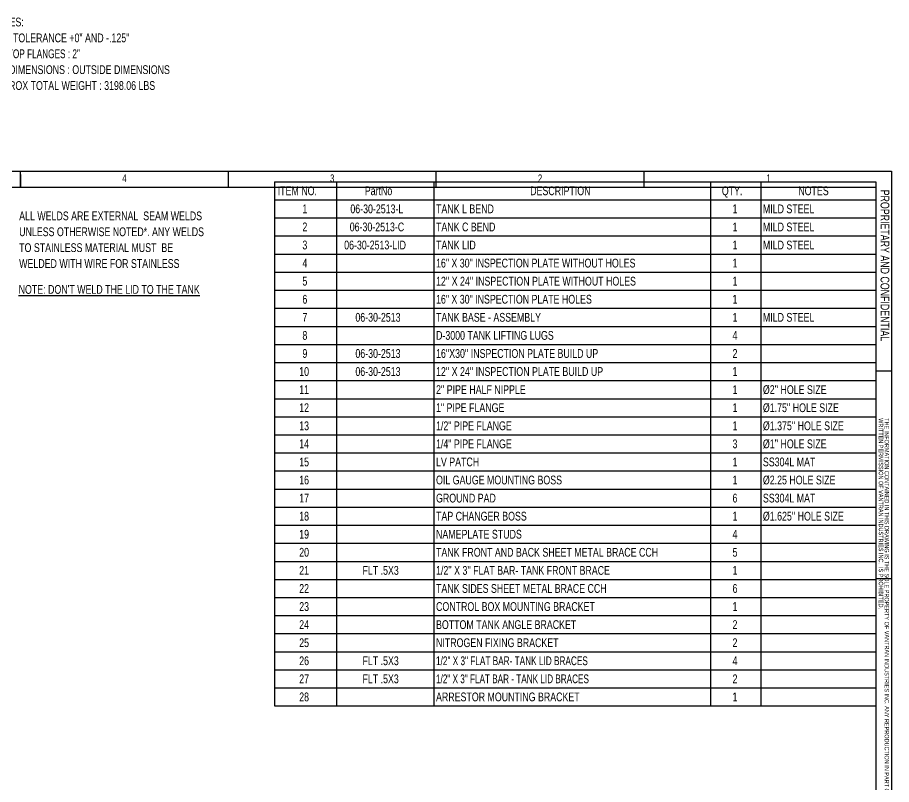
# Model space of a CAD drawing. Header units: inches. Extents: x -1 to 16.5, y 0 to 13.1.
# Drawn here: x 8.24 to 16.52, y 5.86 to 13.13 of the extents above; entities that cross this region are included whole.
import ezdxf

# ---------------------------------------------------------------- set-up
doc = ezdxf.new("R2010")
doc.units = ezdxf.units.IN
doc.header["$MEASUREMENT"] = 0
doc.layers.add('FORMAT', color=7, linetype='Continuous')
doc.styles.add('SLDTEXTSTYLE0', font='TXT', dxfattribs={"width": 0.75})
doc.styles.add('SLDTEXTSTYLE1', font='TXT', dxfattribs={"width": 0.7})
doc.styles.add('SLDTEXTSTYLE3', font='TXT', dxfattribs={"width": 0.694444})

# ---------------------------------------------------------------- blocks, each defined once
blk = doc.blocks.new('SW_NOTE_0')
at = {"layer": 'FORMAT', "color": 0, "attachment_point": 1}
for s, insert, char_height, style in [('NOTES:', (0, 0.1074), 0.08333, 'SLDTEXTSTYLE0'), ('SIZE TOLERANCE +0" AND -.125"', (0, -0.0431), 0.083333, 'SLDTEXTSTYLE0'), ('ALL TOP FLANGES : 2"', (0, -0.1935), 0.083333, 'SLDTEXTSTYLE1'), ('ALL DIMENSIONS : OUTSIDE DIMENSIONS', (0, -0.344), 0.083333, 'SLDTEXTSTYLE0'), ('APRROX TOTAL WEIGHT : 3198.06 LBS', (0, -0.4945), 0.083333, 'SLDTEXTSTYLE0')]:
    blk.add_mtext(s, dxfattribs=dict(at, insert=insert, char_height=char_height, style=style))
blk = doc.blocks.new('SW_NOTE_0_1')
at = {"layer": 'FORMAT', "color": 0, "char_height": 0.083333, "attachment_point": 1, "style": 'SLDTEXTSTYLE0'}
for s, insert in [('ALL WELDS ARE EXTERNAL  SEAM WELDS', (0, 0.1074)), ('UNLESS OTHERWISE NOTED*. ANY WELDS', (0, -0.0431)), ('TO STAINLESS MATERIAL MUST  BE', (0, -0.1935)), ('WELDED WITH WIRE FOR STAINLESS', (0, -0.344))]:
    blk.add_mtext(s, dxfattribs=dict(at, insert=insert))
blk = doc.blocks.new('SW_NOTE_0_2')
at = {"color": 0, "linetype": 'Continuous', "lineweight": 0, "attachment_point": 1, "rotation": 270, "style": 'SLDTEXTSTYLE0'}
for s, insert, char_height in [('WRITTEN PERMISSION OF VANTRAN INDUSTRIES INC.  IS PROHIBITED.', (-0.0018, 0), 0.041667), ('THE INFORMATION CONTAINED IN THIS DRAWING IS THE SOLE PROPERTY OF VANTRAN INDUSTRIES INC. ANY REPRODUCTION IN PART OR AS A WHOLE WITHOUT  THE', (0.0537, 0), 0.0416667)]:
    blk.add_mtext(s, dxfattribs=dict(at, insert=insert, char_height=char_height))
blk = doc.blocks.new('SW_TABLEANNOTATION_0')
at = {"layer": 'FORMAT', "color": 0}
for p, q in [((0, 0), (0, -0.1712)), ((0, 0), (0.587, 0)), ((0.587, 0), (0.587, -0.1712)), ((0.587, 0), (1.5093, 0)), ((1.5093, 0), (1.5093, -0.1712)), ((1.5093, 0), (4.13, 0)), ((4.13, 0), (4.13, -0.1712)), ((4.13, 0), (4.6053, 0)), ((4.6053, 0), (4.6053, -0.1712)), ((4.6053, 0), (5.6934, 0)), ((5.6934, 0), (5.6934, -0.1712)), ((0, -0.1712), (0.587, -0.1712)), ((0, -0.1712), (0, -0.3425)), ((0.587, -0.1712), (1.5093, -0.1712)), ((0.587, -0.1712), (0.587, -0.3425)), ((1.5093, -0.1712), (4.13, -0.1712)), ((1.5093, -0.1712), (1.5093, -0.3425)), ((4.13, -0.1712), (4.6053, -0.1712)), ((4.13, -0.1712), (4.13, -0.3425)), ((4.6053, -0.1712), (5.6934, -0.1712)), ((4.6053, -0.1712), (4.6053, -0.3425)), ((5.6934, -0.1712), (5.6934, -0.3425)), ((0, -0.3425), (0, -0.5137)), ((0, -0.3425), (0.587, -0.3425)), ((0.587, -0.3425), (0.587, -0.5137)), ((0.587, -0.3425), (1.5093, -0.3425)), ((1.5093, -0.3425), (1.5093, -0.5137)), ((1.5093, -0.3425), (4.13, -0.3425)), ((4.13, -0.3425), (4.13, -0.5137)), ((4.13, -0.3425), (4.6053, -0.3425)), ((4.6053, -0.3425), (4.6053, -0.5137)), ((4.6053, -0.3425), (5.6934, -0.3425)), ((5.6934, -0.3425), (5.6934, -0.5137)), ((0, -0.5137), (0, -0.685)), ((0, -0.5137), (0.587, -0.5137)), ((0.587, -0.5137), (0.587, -0.685)), ((0.587, -0.5137), (1.5093, -0.5137)), ((1.5093, -0.5137), (1.5093, -0.685)), ((1.5093, -0.5137), (4.13, -0.5137)), ((4.13, -0.5137), (4.13, -0.685)), ((4.13, -0.5137), (4.6053, -0.5137)), ((4.6053, -0.5137), (4.6053, -0.685)), ((4.6053, -0.5137), (5.6934, -0.5137)), ((5.6934, -0.5137), (5.6934, -0.685)), ((0, -0.685), (0, -0.8562)), ((0, -0.685), (0.587, -0.685)), ((0.587, -0.685), (0.587, -0.8562)), ((0.587, -0.685), (1.5093, -0.685)), ((1.5093, -0.685), (1.5093, -0.8562)), ((1.5093, -0.685), (4.13, -0.685)), ((4.13, -0.685), (4.13, -0.8562)), ((4.13, -0.685), (4.6053, -0.685)), ((4.6053, -0.685), (4.6053, -0.8562)), ((4.6053, -0.685), (5.6934, -0.685)), ((5.6934, -0.685), (5.6934, -0.8562)), ((0, -0.8562), (0, -1.0275)), ((0, -0.8562), (0.587, -0.8562)), ((0.587, -0.8562), (0.587, -1.0275)), ((0.587, -0.8562), (1.5093, -0.8562)), ((1.5093, -0.8562), (1.5093, -1.0275)), ((1.5093, -0.8562), (4.13, -0.8562)), ((4.13, -0.8562), (4.13, -1.0275)), ((4.13, -0.8562), (4.6053, -0.8562)), ((4.6053, -0.8562), (4.6053, -1.0275)), ((4.6053, -0.8562), (5.6934, -0.8562)), ((5.6934, -0.8562), (5.6934, -1.0275)), ((0, -1.0275), (0, -1.1987)), ((0, -1.0275), (0.587, -1.0275)), ((0.587, -1.0275), (0.587, -1.1987)), ((0.587, -1.0275), (1.5093, -1.0275)), ((1.5093, -1.0275), (1.5093, -1.1987)), ((1.5093, -1.0275), (4.13, -1.0275)), ((4.13, -1.0275), (4.13, -1.1987)), ((4.13, -1.0275), (4.6053, -1.0275)), ((4.6053, -1.0275), (4.6053, -1.1987)), ((4.6053, -1.0275), (5.6934, -1.0275)), ((5.6934, -1.0275), (5.6934, -1.1987)), ((0, -1.1987), (0, -1.37)), ((0, -1.1987), (0.587, -1.1987)), ((0.587, -1.1987), (0.587, -1.37)), ((0.587, -1.1987), (1.5093, -1.1987)), ((1.5093, -1.1987), (1.5093, -1.37)), ((1.5093, -1.1987), (4.13, -1.1987)), ((4.13, -1.1987), (4.13, -1.37)), ((4.13, -1.1987), (4.6053, -1.1987)), ((4.6053, -1.1987), (4.6053, -1.37)), ((4.6053, -1.1987), (5.6934, -1.1987)), ((5.6934, -1.1987), (5.6934, -1.37)), ((0, -1.37), (0, -1.5412)), ((0, -1.37), (0.587, -1.37)), ((0.587, -1.37), (0.587, -1.5412)), ((0.587, -1.37), (1.5093, -1.37)), ((1.5093, -1.37), (1.5093, -1.5412)), ((1.5093, -1.37), (4.13, -1.37)), ((4.13, -1.37), (4.13, -1.5412)), ((4.13, -1.37), (4.6053, -1.37)), ((4.6053, -1.37), (4.6053, -1.5412)), ((4.6053, -1.37), (5.6934, -1.37)), ((5.6934, -1.37), (5.6934, -1.5412)), ((0, -1.5412), (0, -1.7125)), ((0, -1.5412), (0.587, -1.5412)), ((0.587, -1.5412), (0.587, -1.7125)), ((0.587, -1.5412), (1.5093, -1.5412)), ((1.5093, -1.5412), (1.5093, -1.7125)), ((1.5093, -1.5412), (4.13, -1.5412)), ((4.13, -1.5412), (4.13, -1.7125)), ((4.13, -1.5412), (4.6053, -1.5412)), ((4.6053, -1.5412), (4.6053, -1.7125)), ((4.6053, -1.5412), (5.6934, -1.5412)), ((5.6934, -1.5412), (5.6934, -1.7125)), ((0, -1.7125), (0, -1.8837)), ((0, -1.7125), (0.587, -1.7125)), ((0.587, -1.7125), (0.587, -1.8837)), ((0.587, -1.7125), (1.5093, -1.7125)), ((1.5093, -1.7125), (1.5093, -1.8837)), ((1.5093, -1.7125), (4.13, -1.7125)), ((4.13, -1.7125), (4.13, -1.8837)), ((4.13, -1.7125), (4.6053, -1.7125)), ((4.6053, -1.7125), (4.6053, -1.8837)), ((4.6053, -1.7125), (5.6934, -1.7125)), ((5.6934, -1.7125), (5.6934, -1.8837)), ((0, -1.8837), (0, -2.055)), ((0, -1.8837), (0.587, -1.8837)), ((0.587, -1.8837), (0.587, -2.055)), ((0.587, -1.8837), (1.5093, -1.8837)), ((1.5093, -1.8837), (1.5093, -2.055)), ((1.5093, -1.8837), (4.13, -1.8837)), ((4.13, -1.8837), (4.13, -2.055)), ((4.13, -1.8837), (4.6053, -1.8837)), ((4.6053, -1.8837), (4.6053, -2.055)), ((4.6053, -1.8837), (5.6934, -1.8837)), ((5.6934, -1.8837), (5.6934, -2.055)), ((0, -2.055), (0, -2.2262)), ((0, -2.055), (0.587, -2.055)), ((0.587, -2.055), (0.587, -2.2262)), ((0.587, -2.055), (1.5093, -2.055)), ((1.5093, -2.055), (1.5093, -2.2262)), ((1.5093, -2.055), (4.13, -2.055)), ((4.13, -2.055), (4.13, -2.2262)), ((4.13, -2.055), (4.6053, -2.055)), ((4.6053, -2.055), (4.6053, -2.2262)), ((4.6053, -2.055), (5.6934, -2.055)), ((5.6934, -2.055), (5.6934, -2.2262)), ((0, -2.2262), (0, -2.3975)), ((0, -2.2262), (0.587, -2.2262)), ((0.587, -2.2262), (0.587, -2.3975)), ((0.587, -2.2262), (1.5093, -2.2262)), ((1.5093, -2.2262), (1.5093, -2.3975)), ((1.5093, -2.2262), (4.13, -2.2262)), ((4.13, -2.2262), (4.13, -2.3975)), ((4.13, -2.2262), (4.6053, -2.2262)), ((4.6053, -2.2262), (4.6053, -2.3975)), ((4.6053, -2.2262), (5.6934, -2.2262)), ((5.6934, -2.2262), (5.6934, -2.3975)), ((0, -2.3975), (0, -2.5687)), ((0, -2.3975), (0.587, -2.3975)), ((0.587, -2.3975), (0.587, -2.5687)), ((0.587, -2.3975), (1.5093, -2.3975)), ((1.5093, -2.3975), (1.5093, -2.5687)), ((1.5093, -2.3975), (4.13, -2.3975)), ((4.13, -2.3975), (4.13, -2.5687)), ((4.13, -2.3975), (4.6053, -2.3975)), ((4.6053, -2.3975), (4.6053, -2.5687)), ((4.6053, -2.3975), (5.6934, -2.3975)), ((5.6934, -2.3975), (5.6934, -2.5687)), ((0, -2.5687), (0, -2.74)), ((0, -2.5687), (0.587, -2.5687)), ((0.587, -2.5687), (0.587, -2.74)), ((0.587, -2.5687), (1.5093, -2.5687)), ((1.5093, -2.5687), (1.5093, -2.74)), ((1.5093, -2.5687), (4.13, -2.5687)), ((4.13, -2.5687), (4.13, -2.74)), ((4.13, -2.5687), (4.6053, -2.5687)), ((4.6053, -2.5687), (4.6053, -2.74)), ((4.6053, -2.5687), (5.6934, -2.5687)), ((5.6934, -2.5687), (5.6934, -2.74)), ((0, -2.74), (0, -2.9112)), ((0, -2.74), (0.587, -2.74)), ((0.587, -2.74), (0.587, -2.9112)), ((0.587, -2.74), (1.5093, -2.74)), ((1.5093, -2.74), (1.5093, -2.9112)), ((1.5093, -2.74), (4.13, -2.74)), ((4.13, -2.74), (4.13, -2.9112)), ((4.13, -2.74), (4.6053, -2.74)), ((4.6053, -2.74), (4.6053, -2.9112)), ((4.6053, -2.74), (5.6934, -2.74)), ((5.6934, -2.74), (5.6934, -2.9112)), ((0, -2.9112), (0, -3.0825)), ((0, -2.9112), (0.587, -2.9112)), ((0.587, -2.9112), (0.587, -3.0825)), ((0.587, -2.9112), (1.5093, -2.9112)), ((1.5093, -2.9112), (1.5093, -3.0825)), ((1.5093, -2.9112), (4.13, -2.9112)), ((4.13, -2.9112), (4.13, -3.0825)), ((4.13, -2.9112), (4.6053, -2.9112)), ((4.6053, -2.9112), (4.6053, -3.0825)), ((4.6053, -2.9112), (5.6934, -2.9112)), ((5.6934, -2.9112), (5.6934, -3.0825)), ((0, -3.0825), (0, -3.2537)), ((0, -3.0825), (0.587, -3.0825)), ((0.587, -3.0825), (0.587, -3.2537)), ((0.587, -3.0825), (1.5093, -3.0825)), ((1.5093, -3.0825), (1.5093, -3.2537)), ((1.5093, -3.0825), (4.13, -3.0825)), ((4.13, -3.0825), (4.13, -3.2537)), ((4.13, -3.0825), (4.6053, -3.0825)), ((4.6053, -3.0825), (4.6053, -3.2537)), ((4.6053, -3.0825), (5.6934, -3.0825)), ((5.6934, -3.0825), (5.6934, -3.2537)), ((0, -3.2537), (0, -3.425)), ((0, -3.2537), (0.587, -3.2537)), ((0.587, -3.2537), (0.587, -3.425)), ((0.587, -3.2537), (1.5093, -3.2537)), ((1.5093, -3.2537), (1.5093, -3.425)), ((1.5093, -3.2537), (4.13, -3.2537)), ((4.13, -3.2537), (4.13, -3.425)), ((4.13, -3.2537), (4.6053, -3.2537)), ((4.6053, -3.2537), (4.6053, -3.425)), ((4.6053, -3.2537), (5.6934, -3.2537)), ((5.6934, -3.2537), (5.6934, -3.425)), ((0, -3.425), (0, -3.5962)), ((0, -3.425), (0.587, -3.425)), ((0.587, -3.425), (0.587, -3.5962)), ((0.587, -3.425), (1.5093, -3.425)), ((1.5093, -3.425), (1.5093, -3.5962)), ((1.5093, -3.425), (4.13, -3.425)), ((4.13, -3.425), (4.13, -3.5962)), ((4.13, -3.425), (4.6053, -3.425)), ((4.6053, -3.425), (4.6053, -3.5962)), ((4.6053, -3.425), (5.6934, -3.425)), ((5.6934, -3.425), (5.6934, -3.5962)), ((0, -3.5962), (0, -3.7675)), ((0, -3.5962), (0.587, -3.5962)), ((0.587, -3.5962), (0.587, -3.7675)), ((0.587, -3.5962), (1.5093, -3.5962)), ((1.5093, -3.5962), (1.5093, -3.7675)), ((1.5093, -3.5962), (4.13, -3.5962)), ((4.13, -3.5962), (4.13, -3.7675)), ((4.13, -3.5962), (4.6053, -3.5962)), ((4.6053, -3.5962), (4.6053, -3.7675)), ((4.6053, -3.5962), (5.6934, -3.5962)), ((5.6934, -3.5962), (5.6934, -3.7675)), ((0, -3.7675), (0, -3.9387)), ((0, -3.7675), (0.587, -3.7675)), ((0.587, -3.7675), (0.587, -3.9387)), ((0.587, -3.7675), (1.5093, -3.7675)), ((1.5093, -3.7675), (1.5093, -3.9387)), ((1.5093, -3.7675), (4.13, -3.7675)), ((4.13, -3.7675), (4.13, -3.9387)), ((4.13, -3.7675), (4.6053, -3.7675)), ((4.6053, -3.7675), (4.6053, -3.9387)), ((4.6053, -3.7675), (5.6934, -3.7675)), ((5.6934, -3.7675), (5.6934, -3.9387)), ((0, -3.9387), (0, -4.11)), ((0, -3.9387), (0.587, -3.9387)), ((0.587, -3.9387), (0.587, -4.11)), ((0.587, -3.9387), (1.5093, -3.9387)), ((1.5093, -3.9387), (1.5093, -4.11)), ((1.5093, -3.9387), (4.13, -3.9387)), ((4.13, -3.9387), (4.13, -4.11)), ((4.13, -3.9387), (4.6053, -3.9387)), ((4.6053, -3.9387), (4.6053, -4.11)), ((4.6053, -3.9387), (5.6934, -3.9387)), ((5.6934, -3.9387), (5.6934, -4.11)), ((0, -4.11), (0, -4.2812)), ((0, -4.11), (0.587, -4.11)), ((0.587, -4.11), (0.587, -4.2812)), ((0.587, -4.11), (1.5093, -4.11)), ((1.5093, -4.11), (1.5093, -4.2812)), ((1.5093, -4.11), (4.13, -4.11)), ((4.13, -4.11), (4.13, -4.2812)), ((4.13, -4.11), (4.6053, -4.11)), ((4.6053, -4.11), (4.6053, -4.2812)), ((4.6053, -4.11), (5.6934, -4.11)), ((5.6934, -4.11), (5.6934, -4.2812)), ((0, -4.2812), (0, -4.4525)), ((0, -4.2812), (0.587, -4.2812)), ((0.587, -4.2812), (0.587, -4.4525)), ((0.587, -4.2812), (1.5093, -4.2812)), ((1.5093, -4.2812), (1.5093, -4.4525)), ((1.5093, -4.2812), (4.13, -4.2812)), ((4.13, -4.2812), (4.13, -4.4525)), ((4.13, -4.2812), (4.6053, -4.2812)), ((4.6053, -4.2812), (4.6053, -4.4525)), ((4.6053, -4.2812), (5.6934, -4.2812)), ((5.6934, -4.2812), (5.6934, -4.4525)), ((0, -4.4525), (0, -4.6237)), ((0, -4.4525), (0.587, -4.4525)), ((0.587, -4.4525), (0.587, -4.6237)), ((0.587, -4.4525), (1.5093, -4.4525)), ((1.5093, -4.4525), (1.5093, -4.6237)), ((1.5093, -4.4525), (4.13, -4.4525)), ((4.13, -4.4525), (4.13, -4.6237)), ((4.13, -4.4525), (4.6053, -4.4525)), ((4.6053, -4.4525), (4.6053, -4.6237)), ((4.6053, -4.4525), (5.6934, -4.4525)), ((5.6934, -4.4525), (5.6934, -4.6237)), ((0, -4.6237), (0, -4.795)), ((0, -4.6237), (0.587, -4.6237)), ((0.587, -4.6237), (0.587, -4.795)), ((0.587, -4.6237), (1.5093, -4.6237)), ((1.5093, -4.6237), (1.5093, -4.795)), ((1.5093, -4.6237), (4.13, -4.6237)), ((4.13, -4.6237), (4.13, -4.795)), ((4.13, -4.6237), (4.6053, -4.6237)), ((4.6053, -4.6237), (4.6053, -4.795)), ((4.6053, -4.6237), (5.6934, -4.6237)), ((5.6934, -4.6237), (5.6934, -4.795)), ((0, -4.795), (0, -4.9662)), ((0, -4.795), (0.587, -4.795)), ((0.587, -4.795), (0.587, -4.9662)), ((0.587, -4.795), (1.5093, -4.795)), ((1.5093, -4.795), (1.5093, -4.9662)), ((1.5093, -4.795), (4.13, -4.795)), ((4.13, -4.795), (4.13, -4.9662)), ((4.13, -4.795), (4.6053, -4.795)), ((4.6053, -4.795), (4.6053, -4.9662)), ((4.6053, -4.795), (5.6934, -4.795)), ((5.6934, -4.795), (5.6934, -4.9662)), ((0, -4.9662), (0.587, -4.9662)), ((0.587, -4.9662), (1.5093, -4.9662)), ((1.5093, -4.9662), (4.13, -4.9662)), ((4.13, -4.9662), (4.6053, -4.9662)), ((4.6053, -4.9662), (5.6934, -4.9662))]:
    blk.add_line(p, q, dxfattribs=at)
at = {"layer": 'FORMAT', "color": 0, "attachment_point": 1}
for s, insert, char_height, style in [('ITEM NO.', (0.0296, -0.0439), 0.08333, 'SLDTEXTSTYLE0'), ('PartNo', (0.8541, -0.0439), 0.08333, 'SLDTEXTSTYLE0'), ('DESCRIPTION', (2.4209, -0.0439), 0.083333, 'SLDTEXTSTYLE0'), ('QTY.', (4.2363, -0.0439), 0.08333, 'SLDTEXTSTYLE0'), ('NOTES', (4.9604, -0.0439), 0.08333, 'SLDTEXTSTYLE0'), ('1', (0.2632, -0.2152), 0.0833, 'SLDTEXTSTYLE0'), ('06-30-2513-L', (0.7173, -0.2152), 0.083333, 'SLDTEXTSTYLE0'), ('TANK L BEND', (1.5289, -0.2152), 0.083333, 'SLDTEXTSTYLE0'), ('1', (4.3374, -0.2152), 0.0833, 'SLDTEXTSTYLE0'), ('MILD STEEL', (4.625, -0.2152), 0.08333, 'SLDTEXTSTYLE0'), ('2', (0.2632, -0.3864), 0.0833, 'SLDTEXTSTYLE0'), ('06-30-2513-C', (0.7115, -0.3864), 0.083333, 'SLDTEXTSTYLE0'), ('TANK C BEND', (1.5289, -0.3864), 0.083333, 'SLDTEXTSTYLE0'), ('1', (4.3374, -0.3864), 0.0833, 'SLDTEXTSTYLE0'), ('MILD STEEL', (4.625, -0.3864), 0.08333, 'SLDTEXTSTYLE0'), ('3', (0.2632, -0.5577), 0.0833, 'SLDTEXTSTYLE0'), ('06-30-2513-LID', (0.6588, -0.5577), 0.083333, 'SLDTEXTSTYLE0'), ('TANK LID', (1.5289, -0.5577), 0.08333, 'SLDTEXTSTYLE0'), ('1', (4.3374, -0.5577), 0.0833, 'SLDTEXTSTYLE0'), ('MILD STEEL', (4.625, -0.5577), 0.08333, 'SLDTEXTSTYLE0'), ('4', (0.2632, -0.7289), 0.0833, 'SLDTEXTSTYLE0'), ('16" X 30" INSPECTION PLATE WITHOUT HOLES', (1.5289, -0.7289), 0.083333, 'SLDTEXTSTYLE0'), ('1', (4.3374, -0.7289), 0.0833, 'SLDTEXTSTYLE0'), ('5', (0.2632, -0.9002), 0.0833, 'SLDTEXTSTYLE0'), ("12'' X 24'' INSPECTION PLATE WITHOUT HOLES", (1.5289, -0.9002), 0.083333, 'SLDTEXTSTYLE0'), ('1', (4.3374, -0.9002), 0.0833, 'SLDTEXTSTYLE0'), ('6', (0.2632, -1.0714), 0.0833, 'SLDTEXTSTYLE0'), ('16" X 30" INSPECTION PLATE HOLES', (1.5289, -1.0714), 0.083333, 'SLDTEXTSTYLE0'), ('1', (4.3374, -1.0714), 0.0833, 'SLDTEXTSTYLE0'), ('06-30-2513', (0.7651, -1.2427), 0.08333, 'SLDTEXTSTYLE0'), ('TANK BASE - ASSEMBLY', (1.5289, -1.2427), 0.083333, 'SLDTEXTSTYLE0'), ('MILD STEEL', (4.625, -1.2427), 0.08333, 'SLDTEXTSTYLE0'), ('7', (0.2632, -1.2427), 0.0833, 'SLDTEXTSTYLE0'), ('1', (4.3374, -1.2427), 0.0833, 'SLDTEXTSTYLE0'), ('8', (0.2632, -1.4139), 0.0833, 'SLDTEXTSTYLE0'), ('D-3000 TANK LIFTING LUGS', (1.5289, -1.4139), 0.083333, 'SLDTEXTSTYLE0'), ('4', (4.3374, -1.4139), 0.0833, 'SLDTEXTSTYLE0'), ('9', (0.2632, -1.5852), 0.0833, 'SLDTEXTSTYLE0'), ('06-30-2513', (0.7651, -1.5852), 0.08333, 'SLDTEXTSTYLE0'), ("16''X30'' INSPECTION PLATE BUILD UP", (1.5289, -1.5852), 0.083333, 'SLDTEXTSTYLE0'), ('2', (4.3374, -1.5852), 0.0833, 'SLDTEXTSTYLE0'), ('10', (0.2328, -1.7564), 0.08333, 'SLDTEXTSTYLE0'), ('06-30-2513', (0.7651, -1.7564), 0.08333, 'SLDTEXTSTYLE0'), ("12'' X 24'' INSPECTION PLATE BUILD UP", (1.5289, -1.7564), 0.083333, 'SLDTEXTSTYLE0'), ('1', (4.3374, -1.7564), 0.0833, 'SLDTEXTSTYLE0'), ('11', (0.2328, -1.9277), 0.08333, 'SLDTEXTSTYLE0'), ("2'' PIPE HALF NIPPLE", (1.5289, -1.9277), 0.083333, 'SLDTEXTSTYLE0'), ('1', (4.3374, -1.9277), 0.0833, 'SLDTEXTSTYLE0'), ("Ø2'' HOLE SIZE", (4.625, -1.9277), 0.083333, 'SLDTEXTSTYLE0'), ('12', (0.2328, -2.0989), 0.08333, 'SLDTEXTSTYLE0'), ('1" PIPE FLANGE', (1.5289, -2.0989), 0.083333, 'SLDTEXTSTYLE0'), ('1', (4.3374, -2.0989), 0.0833, 'SLDTEXTSTYLE0'), ("Ø1.75'' HOLE SIZE", (4.625, -2.0989), 0.083333, 'SLDTEXTSTYLE0'), ('13', (0.2328, -2.2702), 0.08333, 'SLDTEXTSTYLE0'), ('1/2" PIPE FLANGE', (1.5289, -2.2702), 0.083333, 'SLDTEXTSTYLE0'), ('1', (4.3374, -2.2702), 0.0833, 'SLDTEXTSTYLE0'), ("Ø1.375'' HOLE SIZE", (4.625, -2.2702), 0.083333, 'SLDTEXTSTYLE0'), ('14', (0.2328, -2.4414), 0.08333, 'SLDTEXTSTYLE0'), ('1/4" PIPE FLANGE', (1.5289, -2.4414), 0.083333, 'SLDTEXTSTYLE0'), ('3', (4.3374, -2.4414), 0.0833, 'SLDTEXTSTYLE0'), ("Ø1'' HOLE SIZE", (4.625, -2.4414), 0.083333, 'SLDTEXTSTYLE0'), ('15', (0.2328, -2.6127), 0.08333, 'SLDTEXTSTYLE0'), ('LV PATCH', (1.5289, -2.6127), 0.08333, 'SLDTEXTSTYLE0'), ('1', (4.3374, -2.6127), 0.0833, 'SLDTEXTSTYLE0'), ('SS304L MAT', (4.625, -2.6127), 0.08333, 'SLDTEXTSTYLE0'), ('16', (0.2328, -2.7839), 0.08333, 'SLDTEXTSTYLE0'), ('OIL GAUGE MOUNTING BOSS', (1.5289, -2.7839), 0.083333, 'SLDTEXTSTYLE0'), ('1', (4.3374, -2.7839), 0.0833, 'SLDTEXTSTYLE0'), ('Ø2.25 HOLE SIZE', (4.625, -2.7839), 0.083333, 'SLDTEXTSTYLE0'), ('17', (0.2328, -2.9552), 0.08333, 'SLDTEXTSTYLE0'), ('GROUND PAD', (1.5289, -2.9552), 0.08333, 'SLDTEXTSTYLE0'), ('6', (4.3374, -2.9552), 0.0833, 'SLDTEXTSTYLE0'), ('SS304L MAT', (4.625, -2.9552), 0.08333, 'SLDTEXTSTYLE0'), ('18', (0.2328, -3.1264), 0.08333, 'SLDTEXTSTYLE0'), ('TAP CHANGER BOSS', (1.5289, -3.1264), 0.083333, 'SLDTEXTSTYLE0'), ('1', (4.3374, -3.1264), 0.0833, 'SLDTEXTSTYLE0'), ("Ø1.625'' HOLE SIZE", (4.625, -3.1264), 0.083333, 'SLDTEXTSTYLE0'), ('19', (0.2328, -3.2977), 0.08333, 'SLDTEXTSTYLE0'), ('NAMEPLATE STUDS', (1.5289, -3.2977), 0.083333, 'SLDTEXTSTYLE0'), ('4', (4.3374, -3.2977), 0.0833, 'SLDTEXTSTYLE0'), ('20', (0.2328, -3.4689), 0.08333, 'SLDTEXTSTYLE0'), ('TANK FRONT AND BACK SHEET METAL BRACE CCH', (1.5289, -3.4689), 0.083333, 'SLDTEXTSTYLE0'), ('5', (4.3374, -3.4689), 0.0833, 'SLDTEXTSTYLE0'), ('21', (0.2328, -3.6402), 0.08333, 'SLDTEXTSTYLE0'), ('FLT .5X3', (0.8321, -3.6402), 0.08333, 'SLDTEXTSTYLE0'), ("1/2'' X 3'' FLAT BAR- TANK FRONT BRACE", (1.5289, -3.6402), 0.083333, 'SLDTEXTSTYLE0'), ('1', (4.3374, -3.6402), 0.0833, 'SLDTEXTSTYLE0'), ('22', (0.2328, -3.8114), 0.08333, 'SLDTEXTSTYLE0'), ('TANK SIDES SHEET METAL BRACE CCH', (1.5289, -3.8114), 0.083333, 'SLDTEXTSTYLE0'), ('6', (4.3374, -3.8114), 0.0833, 'SLDTEXTSTYLE0'), ('23', (0.2328, -3.9827), 0.08333, 'SLDTEXTSTYLE0'), ('CONTROL BOX MOUNTING BRACKET', (1.5289, -3.9827), 0.083333, 'SLDTEXTSTYLE0'), ('1', (4.3374, -3.9827), 0.0833, 'SLDTEXTSTYLE0'), ('24', (0.2328, -4.1539), 0.08333, 'SLDTEXTSTYLE0'), ('BOTTOM TANK ANGLE BRACKET', (1.5289, -4.1539), 0.083333, 'SLDTEXTSTYLE0'), ('2', (4.3374, -4.1539), 0.0833, 'SLDTEXTSTYLE0'), ('25', (0.2328, -4.3252), 0.08333, 'SLDTEXTSTYLE0'), ('NITROGEN FIXING BRACKET', (1.5289, -4.3252), 0.083333, 'SLDTEXTSTYLE0'), ('2', (4.3374, -4.3252), 0.0833, 'SLDTEXTSTYLE0'), ('26', (0.2328, -4.4964), 0.08333, 'SLDTEXTSTYLE0'), ('FLT .5X3', (0.8321, -4.4964), 0.08333, 'SLDTEXTSTYLE0'), ('1/2" X 3" FLAT BAR- TANK LID BRACES', (1.5289, -4.4964), 0.083333, 'SLDTEXTSTYLE1'), ('4', (4.3374, -4.4964), 0.0833, 'SLDTEXTSTYLE0'), ('27', (0.2328, -4.6677), 0.08333, 'SLDTEXTSTYLE0'), ('FLT .5X3', (0.8321, -4.6677), 0.08333, 'SLDTEXTSTYLE0'), ('1/2" X 3" FLAT BAR - TANK LID BRACES', (1.5289, -4.6677), 0.083333, 'SLDTEXTSTYLE3'), ('2', (4.3374, -4.6677), 0.0833, 'SLDTEXTSTYLE0'), ('28', (0.2328, -4.8389), 0.08333, 'SLDTEXTSTYLE0'), ('ARRESTOR MOUNTING BRACKET', (1.5289, -4.8389), 0.083333, 'SLDTEXTSTYLE0'), ('1', (4.3374, -4.8389), 0.0833, 'SLDTEXTSTYLE0')]:
    blk.add_mtext(s, dxfattribs=dict(at, insert=insert, char_height=char_height, style=style))

msp = doc.modelspace()

# ---------------------------------------------------------------- linework, layer by layer
at = {"color": 7, "linetype": 'Continuous', "lineweight": 25}
for p, q in [((0.0187008, 11.6742126), (16.5167323, 11.6742126)), ((8.2677165, 11.5242126), (8.2677165, 11.6742126)), ((10.2362205, 11.5242126), (10.2362205, 11.6742126)), ((12.2047244, 11.5242126), (12.2047244, 11.6742126)), ((14.1732283, 11.5242126), (14.1732283, 11.6742126)), ((16.5167323, 11.6742126), (16.5167323, 0.0187008)), ((8.2677165, 11.644252), (8.2677165, 11.5241732)), ((0.1687008, 11.5242126), (16.3667323, 11.5242126)), ((16.3667323, 11.5242126), (16.3667323, 0.1687008)), ((16.3667323, 9.7834646), (16.5167323, 9.7834646)), ((16.3667323, 7.8149606), (16.5167323, 7.8149606))]:
    msp.add_line(p, q, dxfattribs=at)

# ---------------------------------------------------------------- block references
at = {"color": 7, "linetype": 'Continuous', "lineweight": 0}
msp.add_blockref('SW_NOTE_0_2', (16.4396381, 9.3349843), dxfattribs=at)
at = {"layer": 'FORMAT'}
for name, p in [('SW_NOTE_0', (7.9860141, 13.022542)), ('SW_TABLEANNOTATION_0', (10.6733734, 11.5747904)), ('SW_NOTE_0_1', (8.2536256, 11.1857888))]:
    msp.add_blockref(name, p, dxfattribs=at)

# ---------------------------------------------------------------- texts
at = {"color": 7, "linetype": 'Continuous', "lineweight": 0, "char_height": 0.0729167, "attachment_point": 2, "style": 'SLDTEXTSTYLE0'}
for s, insert in [('4', (9.2505, 11.6440055)), ('3', (11.219004, 11.6440055)), ('2', (13.1875079, 11.6440055)), ('1', (15.3528622, 11.6440055))]:
    msp.add_mtext(s, dxfattribs=dict(at, insert=insert))
at = {"color": 7, "linetype": 'Continuous', "lineweight": 0, "insert": (16.496308, 11.4998048), "char_height": 0.083333333, "attachment_point": 1, "rotation": 270, "style": 'SLDTEXTSTYLE0'}
msp.add_mtext('PROPRIETARY AND CONFIDENTIAL', dxfattribs=at)
at = {"layer": 'FORMAT', "insert": (8.248533, 10.5965244), "char_height": 0.083333333, "attachment_point": 1, "style": 'SLDTEXTSTYLE0'}
msp.add_mtext("\\LNOTE: DON'T WELD THE LID TO THE TANK", dxfattribs=at)

doc.saveas('drawing.dxf')
